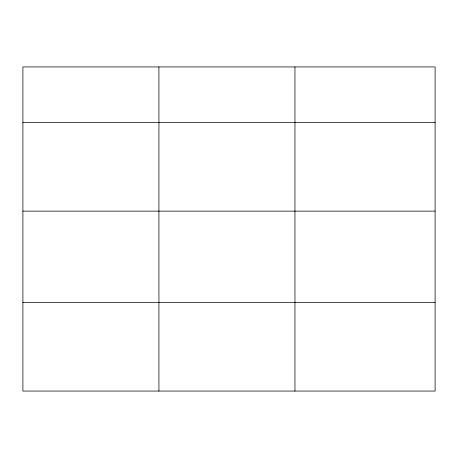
<?xml version="1.0" encoding="UTF-8"?>
<svg xmlns="http://www.w3.org/2000/svg" width="458" height="458" viewBox="0 0 458 458"><rect width="100%" height="100%" fill="white"/><g stroke="black" fill="none" stroke-linecap="round" stroke-linejoin="round"><path stroke-width="0.69" d="M435.1 211.132L435.1 66.937L22.9 66.937L22.9 391.063L435.1 391.063L435.1 211.132L22.9 211.132M22.9 122.515L435.1 122.515M22.9 302.44L435.1 302.44M294.952 66.937L294.952 391.063M158.926 66.937L158.926 391.063"/></g></svg>
